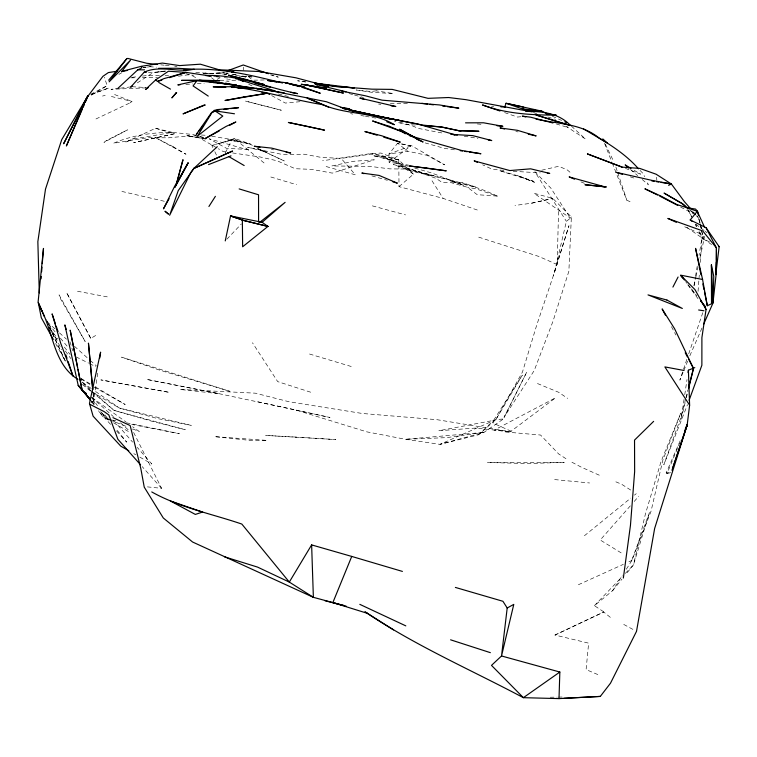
<?xml version="1.0" encoding="UTF-8"?>
<svg xmlns="http://www.w3.org/2000/svg" width="757" height="757" viewBox="0 0 757 757"><rect width="100%" height="100%" fill="white"/><g stroke="black" fill="none" stroke-linecap="round" stroke-linejoin="round"><path stroke-width="0.57" stroke-dasharray="3.79 2.84" d="M477.326 210.02L443.129 198.4L399.005 186.648L398.788 159.888L380.941 153.037L370.41 153.643L322.586 160.758M558.524 211.421L557.19 264.562L538.653 256.386L477.601 236.799M571.365 216.947L570.428 218.139L533.865 193.224L552.799 198.419L571.365 216.947L568.867 271.252L553.017 321.195L534.243 370.504L504.02 417.306L526.844 371.895L503.405 418.971L483.969 432.379L439.987 444.35L405.478 439.287L366.804 431.85L296.157 410.086L219.218 393.716L146.546 379.371L219.218 393.716L179.683 389.42L255.26 393.167L288.814 401.702L362.196 413.464L437.092 419.7L510.398 431.736L555.572 397.803L494.056 430.175L510.398 431.736L475.51 428.074L438.899 430.714L493.602 420.4L522.311 375.141L495.854 419.615L478.49 434.783L439.987 444.35L495.854 419.615L503.405 418.971M698.049 291.379L699.269 275.113M700.225 262.442L702.146 236.78L704.578 236.6L699.44 260.578M709.508 241.975L702.042 238.133L702.146 236.78L699.033 255.393M97.691 373.135L93.811 401.125L95.742 404.995M684.054 399.355L681.101 419.17L685.227 402.27M684.754 394.69L687.015 379.541M693.97 285.644L695.333 277.497M695.522 276.343L697.471 264.704M95.94 118.972L130.072 102.838L130.459 100.918L112.244 93.584M694.065 285.692L695.778 277.696M696.024 276.56L697.973 267.42M495.854 419.615L522.462 372.028L536.77 324.961L554.521 272.189L566.387 221.366L570.428 218.139L550.803 188.067L534.896 171.811L566.387 221.366M686.325 397.756L687.981 391M685.672 398.816L680.751 417.93L663.832 464.713L687.507 404.645M685.956 397.69L687.981 389.817M554.521 272.189L568.961 225.737L553.367 275.52M686.845 359.367L679.862 380.137L683.334 371.687M688.7 353.888L703.083 311.865M683.77 370.627L687.668 361.117M689.835 355.828L702.316 327.242M680.212 440.706L666.179 472.879L666.993 473.617L679.559 443.337M225.387 152.772L232.096 139.496L234.197 138.257L250.529 144.142L253.245 146.11M603.689 611.807L594.406 605.657L612.621 590.697L622.576 575.093M626.304 569.236L631.896 560.464L651.048 511.23L662.791 460.37L680.77 413.123L661.06 461.486L645.39 514.098L633.448 564.911L625.547 574.686M612.621 590.697L621.961 579.133M630.326 505.856L600.235 540.015L622.519 553.717M634.186 501.475L638.813 496.214M226.873 239.212L241.426 223.921M594.406 605.657L622.055 576.796M625.31 573.399L633.448 564.911L649.43 512.64L631.272 561.543L631.896 560.464L627.619 562.404M478.49 434.783L493.602 420.4L493.072 423.116L511.552 431.405M399.005 186.648L413.464 174.157L398.788 159.888L374.072 153.69L341.18 158.393L321.1 157.38L304.021 154.21L283.525 154.712L247.615 147.255L266.322 152.025L258.128 148.675M584.404 535.757L630.751 498.115M634.423 495.144L636.249 493.668M389.126 162.282L410.767 145.978L397.643 143.177L388.984 153.993L389.126 162.282L408.685 165.149M130.072 102.838L132.049 101.447L109.349 96.016M244.918 77.498L246.678 76.325M137.31 82.873L152.687 72.899L165.461 71.149M90.774 338.455L66.502 292.391L90.774 338.455L96.565 334.916M91.313 95.212L107.182 85.645L104.324 77.252M610.35 617.381L603.736 612.016L554.966 635.047L588.634 643.157L586.098 669.595L600.235 675.594M118.877 74.385L121.953 72.634M217.108 79.343L220.126 77.687M225.16 74.924L229.182 72.71M91.2 402.525L93.811 401.125L93.168 394.17M90.878 94.199L107.182 85.645M224.318 74.924L228.311 72.833M554.966 635.047L603.736 612.016M113.843 143.12C132.201 135.248 152.327 132.418 172.331 132.38L155.507 128.283L125.397 142.297L132.144 139.279L172.331 132.38L194.398 134.661M578.357 584.764L623.333 564.353M91.001 94.625L108.97 87.926L91.351 94.474M223.883 72.095L220.647 73.287L230.043 72.861M410.767 145.978L388.984 153.993L407.692 151.22L426.929 155.289L444.671 164.846L411.6 145.722L397.643 143.177L407.692 151.22M531.556 203.207L552.799 198.419L531.556 203.207L514.978 205.45M212.849 147.549L211.865 145.486L232.096 139.496L237.092 140.793L265.433 164.089M666.993 473.617L671.204 472.5L666.179 472.879M102.517 96.063L105.214 95.363M211.865 145.486L233.203 139.941L250.529 144.142L226.173 139.856L233.203 139.941L232.096 139.496M225.435 82.22L231.661 80.649L239.827 80.469M541.728 170.221L558.798 166.256L567.447 170.051L570.91 173.022M242.95 76.798L246.403 76.003M174.356 133.771L133.62 142.685L174.356 133.771L155.507 128.283M142.486 67.865L145.931 67.278M115.707 142.893L148.117 137.66L168.433 137.831L189.326 135.825L186.525 135.796L206.387 139.08L186.96 135.683L199.242 137.783L217.297 148.145M178.51 76.23L187.821 74.829L193.688 75.236M147.36 67.061L151.542 66.484L149.384 66.692L156.434 67.184M119.19 88.304L111.005 89.307L146.224 87.85M120.363 88.162L129.721 87.017M131.926 77.328L137.774 76.637M142.448 76.079L148.296 75.388L159.557 75.53M232.834 74.725L236.345 74.318M165.48 70.988L155.053 72.218L165.414 71.413M220.06 80.696L230.289 79.684M300.037 101.693L285.351 103.066L271.583 95.543M520.863 116.739L517.476 117.051L504.351 112.509M231.86 74.508L236.458 74.101M185.862 84.387L192.742 83.942M197.322 83.649L204.201 83.213M203.236 73.836L223.835 72.71M203.444 73.836L224.649 72.672M253.841 80.176L264.344 79.949M550.188 697.235L557.18 697.121M558.344 697.102L563.009 697.027M130.753 77.839L136.572 77.753M142.401 77.668L157.551 77.451M390.357 103.737L407.862 103.501M77.507 291.265L108.175 297.037M165.196 75.605L168.574 75.643M491.53 106.756L493.876 106.784M415.319 125L404.03 124.479L394.208 120.988M201.305 135.03L205.913 135.276M132.068 86.733L146.205 87.509M513.218 171.309L540.309 172.87M251.986 76.977L239.061 76.088L244.937 76.504M213.663 76.608L219.539 77.015M497.188 196.091L477.213 194.691L467.552 187.32L450.983 182.626L442.249 182.522L435.966 178.321L407.843 168.281C437.404 178.33 469.009 182.125 497.188 196.091L475.926 188.824L467.552 187.32M195.798 72.303L213.342 73.855M235.559 75.558L251.939 76.892M505.506 432.001L540.564 435.029L558.685 453.963L568.204 460.161M148.476 72.521L152.687 72.899M477.213 123.93L483.051 124.47M217.25 76.627L219.577 76.854M554.626 479.578L589.589 482.975M503.878 170.429L492.22 169.265L482.663 164.818M165.367 65.329L170.022 65.793M174.687 66.266L177.015 66.502M147.397 486.883L161.582 488.322L132.267 429.739M160.721 64.818L164.203 65.206M216.029 76.684L219.511 77.082M224.148 77.611L227.63 78.009M215.868 73.136L227.45 74.555M305.677 81.898L297.605 80.781L305.658 81.974M378.557 104.04L380.856 104.371M225.614 151.93L223.315 151.599L218.3 148.722M232.522 152.942L260.143 156.973L277.053 160.768L295.23 168.716L311.695 169.369L332.323 173.116L374.27 159.812L353.5 161.307L331.878 165.944L370.059 166.379L389.732 168.868L404.626 169.038L433.979 175.832L393.347 164.468L411.846 171.243L447.879 179.541L464.173 185.569L431.727 172.984L412.868 167.543M454.474 149.82L444.122 148.287L425.235 142.931M464.23 136.213L477.998 138.389M211.714 136.232L231.453 139.487L250.529 144.142M360.862 115.499L364.306 116.105M365.461 116.304L378.084 118.489M205.194 72.975L209.765 73.77M271.347 149.422L273.627 149.848M198.675 136.383L192.969 135.21L198.637 136.449M199.82 136.62L204.39 137.556M109.15 419.246L106.851 418.772L100.766 411.846M126.419 422.794L179.371 433.666L131.652 424.422M441.785 132.929L418.489 128.444L412.272 125.823L399.989 122.208M398.788 159.888L370.41 153.643M257.721 401.787L330.024 417.486L296.157 410.086M515.839 131.434L518.1 131.936M350.595 113.616L352.828 114.108M199.772 136.705L204.314 137.698M111.355 419.804L106.851 418.772L100.672 411.666M112.49 420.059L115.868 420.826M121.886 191.436L164.468 201.315M278.311 93.991L288.398 96.489M372.359 205.857L405.553 214.903M349.024 93.556L353.453 94.786M354.56 95.089L363.426 97.53M326.116 166.521L355.393 174.82L341.18 158.393M371.829 175.87L387.376 180.298M408.43 166.266L396.233 162.746L380.771 155.999L396.422 161.421L411.846 171.243L396.233 162.746L413.464 174.157M556.291 123.959L568.422 127.621L566.605 126.618L585.625 139.137L571.28 125.984M186.09 73.656L191.512 75.265L197.662 78.737M270.495 74.839L278.245 77.157L271.687 74.877M270.817 176.987L296.602 184.699M309.509 354.021L351.91 366.7M533.316 112.594L536.666 113.616M547.803 117.004L555.61 119.388M630.24 176.845L634.65 178.264M310.692 392.221L277.696 381.623L252.45 342.732M625.405 168.376L640.592 174.148L632.88 169.53M109.008 419.624L106.851 418.772L100.823 411.742M110.087 420.05L128.453 427.27M132.778 428.964L139.26 431.509L132.636 426.759M537.461 383.534L558.685 392.306L567.655 398.39M615.848 481.821L621.554 484.206L631.376 490.479M580.95 181.869L585.246 183.667M684.697 226.788L702.837 234.878M599.289 475.207L581.253 467.135L569.898 461.155M552.383 116.237L561.618 120.448M257.143 148.381L284.235 160.938L257.673 148.438M612.243 162.973L626.815 200.151L632.615 203.018M76.097 356.897L88.597 363.105M89.638 363.625L95.884 366.729M248.665 84.216L253.926 86.875M680.59 207.049L695.257 214.695M623.721 624.421L634.546 630.278M94.095 387.073L125.208 404.522L95.127 386.789M133.8 453.642L135.796 454.796M139.799 457.096L151.797 464.003L137.225 447.368M90.499 391.066L82.362 384.49M91.493 391.653L119.417 408.061L157.276 418.498L191.275 425.425L119.417 408.061L93.366 389.959M108.667 419.917L102.678 416.397L98.467 410.796M113.654 422.851L130.611 432.805M81.084 378.509L91.114 384.424M81.065 378.945L91.086 385.199M686.892 227.393L711.646 244.596M82.75 382.588L92.401 389.287M91.985 397.539L126.022 421.999M211.496 77.734L214.193 79.769M695.825 224.223L704.237 230.639M705.174 231.349L707.047 232.778M691.236 211.165L693.772 213.209M690.867 210.701L693.592 212.972M91.001 390.953L82.153 382.739M91.89 391.7L113.966 410.379L151.722 421.195L185.276 429.721L113.966 410.379L93.698 392.344M689.305 209.698L695.503 214.997M696.393 215.764L698.162 217.278L696.601 215.508M630.543 169.511L637.706 175.643M642.191 179.485L648.456 184.85L646.525 180.762M234.197 138.257L237.092 140.793M248.381 76.476L251.684 79.409M82.248 382.153L92.818 391.568M91.398 397.075L113.38 416.605M120.41 422.851L129.201 430.657M47.161 321.867L55.072 328.954M59.462 332.881L66.493 339.174M74.404 346.252L89.335 359.622M90.215 360.408L96.366 365.915M640.043 170.401L643.147 173.618L644.595 176.684M696.923 215.925L698.162 217.278M99.129 411.77L110.957 424.791M116.474 430.865L126.712 442.145L115.745 428.471M161.582 488.322L142.165 466.605M693.469 211.96L695.815 214.619M91.654 401.456L94.691 404.919M113.436 420.211L132.617 442.107M91.408 401.011L94.502 404.56M91.777 401.191L94.786 404.711M48.401 323.873L55.886 332.796M60.38 338.152L67.865 347.075M91.786 397.822L97.464 405.686M104.778 414.798L109.169 420.267M49.205 327.819L57.854 338.824M64.336 347.085L70.098 354.418M685.568 281.557L687.006 283.392M691.321 288.9L696.355 295.325M687.99 284.566L696.478 295.448M91.446 401.447L94.256 405.184M687.886 284.963L698.361 299.157M50.899 331.027L58.459 341.483M65.32 350.983L70.817 358.581M432.01 180.762L443.129 198.4M55.583 343.536L65.31 361.098L46.139 319.634M671.478 326.664L675.878 335.029M691.945 217.174L687.006 207.768L691.671 217.193M695.787 224.488L696.885 226.58M699.629 231.812L703.461 239.127L700.367 224.555M46.328 319.615L61.658 349.649M695.304 224.517L696.345 226.617M698.929 231.85L702.042 238.133M605.297 144.095L613.785 161.676M214.818 151.665L216.786 155.781M49.356 327.204L65.31 361.098M604.521 143.291L611.807 161.884M698.522 218.347L700.301 223.722M700.66 224.791L702.08 229.087M615.876 167.051L617.333 171.47M617.703 172.568L626.815 200.151M69.966 341.738L72.7 350.718M81.226 378.784L81.907 381.036M699.033 219.104L700.017 223.561M700.263 224.668L703.461 239.127M699.421 220.069L700.13 223.429M656.489 177.223L656.877 180.232M93.045 393.138L93.688 400.112M243.29 67.108L243.328 70.297M106.661 140.414L103.974 142.373L127.488 129.854L106.661 140.414M146.281 67.165L143.177 67.638L146.319 67.203M483.969 432.379L446.639 437.631L405.478 439.287L483.969 432.379M376.267 90.821L370.977 91.512L356.15 89.979L372.028 92.326L393.46 93.584L376.267 90.821M265.972 440.319L254.021 440.82L214.458 436.619L265.972 440.319M564.164 462.357L527.941 463.568L487.517 462.499L564.164 462.357M248.305 149.422L226.598 148.391L209.235 138.824L244.407 148.892L248.305 149.422M295.75 437.073L265.735 435.426L335.777 439.571L295.75 437.073M462.536 182.74L450.065 181.425L476.229 187.168L462.536 182.74M377.629 156.339L372.605 155.582L396.422 161.421L377.629 156.339M168.328 392.192L100.88 379.9L168.328 392.192M281.244 110.219L245.448 101.069L281.244 110.219M517.911 175.775L499.336 170.628L533.079 181.16L517.911 175.775L534.451 182.248L517.911 175.775M229.541 391.218L158.79 369.851L121.555 357.143L229.541 391.218M173.221 146.744L155.365 137.594L185.995 154.229L173.221 146.744M85.144 341.445L60.787 299.261L59.055 294.87L85.144 341.445"/><path stroke-width="1.14" d="M703.717 324.072L713.056 302.885L713.766 276.324L711.4 264.865L711.514 303.784L707.312 305.733L704.493 291.965M559.007 698.607L559.839 672.036L501.522 655.969L491.501 665.384L523.371 697.68L559.007 698.607L600.31 696.412L610.511 683.174L636.514 631.347L654.644 528.452L687.186 424.961L689.618 405.213L688.406 370.211L694.794 367.609M716.368 262.083L715.744 274.706L719.15 246.678L706.035 227.696L690.214 219.946L697.311 211.326L695.588 209.083L687.006 207.768L676.663 204.466L660.852 196.054L644.898 188.805L657.559 195.013M716.482 259.783L716.415 247.899L706.035 227.696M41.048 278.86L41.238 276.523M41.616 271.839L41.985 267.155M42.269 263.635L43.49 248.41L38.134 301.731L41.285 317.722L53.302 339.41M713.085 301.92L716.027 275.349L716.415 247.899L702.742 230.932L667.854 218.442L676.37 222.34M507.199 607.994L501.522 655.969L513.795 604.37L507.199 607.994L502.932 601.285L455.373 587.423M623.352 578.055L630.458 525.339L634.64 471.611L634.536 440.101L653.641 421.356M99.801 357.976L100.605 352.147L89.458 403.462L93.111 416.18L120.798 446.166L128.794 450.765M700.727 300.898L704.975 306.339L706.044 309.566L701.9 337.669L701.871 365.243L689.107 400.273M688.056 372.548L688.406 370.211M225.255 240.906L230.554 215.925L262.121 222.293L267.94 226.419L242.637 246.782L242.354 220.145L267.94 226.419L242.354 220.145M688.529 388.738L693.478 368.451L674.629 328.812L662.129 308.913L665.422 315.177M688.558 387.565L693.478 368.451L688.529 359.055M87.348 97.596L88.049 95.704L63.616 143.773L87.821 95.808M176.476 183.819L182.995 159.699L176.39 183.998M141.758 66.465L141.199 68.319L137.755 69.833L117.997 88.257M672.699 468.044L687.224 424.63L685.359 428.916M671.951 470.286L687.186 424.961L684.498 431.443M504.739 107.04L506.036 103.274L541.851 111.156L547.443 113.919M402.402 571.412L351.74 556.433L332.862 602.581L313.37 597.33L192.6 542.021L163.285 517.977L144.246 487.158L140.859 468.753L130.176 425.548L112.954 417.656M82.22 109.424L66.379 145.978L86.686 97.823L102.895 76.353L108.355 72.577L117.165 71.234M83.156 107.276L84.547 104.05M85.484 101.902L86.885 98.675M672.916 287.083L678.083 277.015M188.105 162.878L174.981 187.13L188.105 162.878L174.479 186.6L163.484 208.847L169.114 198.703M351.74 556.433L311.629 544.898L289.306 582.076L257.522 567.088L224.441 556.802M88.049 95.704L61.762 139.572L45.496 189.127L37.85 241.653L39.288 292.95M208.913 206.491L215.385 196.337M206.945 80.621L181.481 80.393L199.488 80.157L236.449 85.03L196.934 80.658L193.082 85.938L208.251 96.092M157.238 64.44L146.782 63.285L127.763 58.393L126.57 58.942L109.15 81.832L130.497 60.172L121.801 71.404L127.545 70.42M194.029 168.281L178.226 190.65L169.644 215.281L190.849 172.454L193.82 168.451L217.287 146.678M197.672 132.693L196.224 134.481L211.761 112.263L215.035 111.251M199.119 130.914L203.463 125.548M108.63 80.214L126.57 58.942M282.569 83.005C253.633 75.7 224.252 68.556 194.18 69.19C177.621 72.767 159.897 64.894 144.275 72.142L130.592 87.235L132.513 85.986M210.228 76.022L186.071 72.388L168.451 71.224L155.847 79.75L145.505 89.496L148.419 87.5M262.121 222.293L285.124 202.356L259.509 222.473M559.839 672.036L523.371 697.68C471.128 669.917 416.558 646.241 367.24 613.284L365.527 612.167M214.931 110.853L211.96 112.623L197.416 136.146L222.795 116.067L214.931 110.853L234.481 113.787M219.35 130.895L204.91 138.692L226.229 126.353L235.862 121.981L229.674 125.331M668.601 185.342L671.374 183.998L684.47 201.731L690.346 208.421M155.847 79.75L157.447 81.501L164.023 78.596L186.071 72.388L169.559 77.649M208.535 164.61L230.999 155.847M227.109 70.912L243.271 64.979L268.404 73.732M157.447 81.501L161.856 80.1M121.801 71.404L141.351 66.294L162.376 63.077L179.627 65.594L200.368 64.194L219.189 69.786L259.424 71.527L296.006 77.82L328.831 86.591M213.711 110.531L217.704 109.557L238.569 107.683L230.658 108.592M196.934 80.658L177.838 84.898L180.128 84.746M217.098 110.144L219.36 109.879M223.883 109.368L228.396 108.847M183.828 69.985L194.18 69.19L176.495 68.253L158.525 68.338M213.379 82.627L216.814 82.409L284.32 92.874M231.718 72.284L234.083 72.161L231.803 72.284M563.908 698.295L600.31 696.412M465.546 122.852L483.505 122.785L502.894 126.296L497.056 125.766M137.755 69.833L144.549 69.833M215.054 80.696L219.681 80.734L199.488 80.157L232.844 85.068M458.581 130.668L478.784 131.245L458.581 130.668L441.634 127.044L421.838 124.981L382.427 117.108L384.461 117.628L342.628 108.232M525.737 111.355C541.662 111.156 558.477 113.02 570.163 125.094M500.916 106.888L505.619 106.964M225.794 87.424L213.19 86.837L231.169 86.724L251.012 88.607L246.422 88.389M238.408 88.02L241.843 88.181M547.387 173.287L549.743 173.419L530.638 168.83L509.811 170.562L474.166 160.872L477.345 162.348M622.159 167.136L587.47 153.936L622.159 167.136L639.75 168.414L656.111 174.214L671.374 183.998L661.05 182.39M447.283 106.652L458.837 108.175L439.372 104.93L382.03 100.161L365.281 95.77L341.483 91.067M424.422 125.586L441.634 127.044L460.881 131.093M144.275 72.142L146.375 72.331M211.411 76.06L205.582 75.492C237.206 74.3 266.984 87.651 297.577 93.631L290.754 92.316M541.851 111.156L522.567 108.961L506.036 103.274L523.257 107.002M239.24 79.334L242.723 79.74L235.796 78.813M350.254 110.494L380.762 116.852M343.877 108.109L349.668 108.819L340.47 107.399M600.112 186.213L606.319 186.951L584.943 184.727L604.729 186.809L569.141 176.911L574.506 179.163M450.652 134.188L457.351 135.125M421.867 103.312L427.648 104.069M429.957 104.371L433.42 104.835M442.665 106.046L444.974 106.349M292.457 84.793L304.248 86.866L285.058 82.617L267.685 80.497L272.246 81.34M314.855 83.336L334.414 86.222L314.903 83.156L354.285 87.963L335.351 86.44L371.905 89.165L392.202 89.392L428.046 98.344L448.627 97.521L465.981 99.678L532.266 111.885M545.996 113.758L556.291 115.168C531.471 115.045 505.894 113.824 482.483 104.958L499.98 111.005M273.192 90.726L255.913 88.295L262.707 89.723M391.218 105.857L395.826 106.51L359.84 98.05L364.24 99.46M460.228 150.671L462.527 151.012M464.826 151.353L467.126 151.693M469.435 152.034L480.932 153.747L461.477 150.444L409.282 135.598M698.626 309.982L703.944 310.786M651.862 180.951L654.162 181.311M656.451 181.671L658.751 182.03M488.322 140.017L491.766 140.565L472.765 135.626L452.733 134.434L455.052 134.765L417.325 123.874L381.878 117.089M235.134 85.446L272.142 90.916L326.428 101.75L344.899 108.63L353.708 110.891L400.264 120.656L383.231 117.297L389.94 119.265M234.585 87.348L231.169 86.724C262.244 90.291 292.297 99.801 323.192 104.75C346.081 114.95 372.737 111.27 394.331 124.706L386.751 121.801M236.865 87.765L239.146 88.181M261.941 92.354L267.647 93.395L269.615 94.474M274.526 81.756L276.807 82.182M259.963 147.303L254.267 146.252L271.697 148.126L290.716 153.018L286.155 152.176M671.374 183.998L652.014 180.393L615.933 172.265L622.538 174.384M684.025 370.485L664.864 366.899L689.618 405.213M254.939 83.242L270.59 87.292M707.312 305.733L702.581 279.484L680.543 275.132L682.691 277.885M342.599 108.355L381.282 116.824M525.737 116.881L522.33 116.152L530.562 117.184L552.941 122.984M535.965 119.086C557.445 123.987 581.007 123.306 599.061 137.992C613.359 146.612 627.43 156.141 638.492 168.783M534.821 111.657L522.567 108.961L529.976 111.572M504.55 128.955L500.036 127.961L517.343 130.299L536.155 135.91L528.254 134.169M324.923 600.708L346.176 606.177M344.009 605.515L332.862 602.581L367.24 613.284M346.025 91.777L315.149 84.273L317.297 84.992M299.535 86.629L285.058 82.617L301.92 86.572L320.268 93.272L301.759 87.244M364.06 173.665L361.837 173.031L379.125 175.425L397.368 183.147L392.93 181.879M259.424 71.527L261.638 72.189M377.052 135.181L364.883 131.538L381.67 135.758L400.283 142.136L383.685 137.168M239.155 188.909L258.544 194.786L258.591 222.056M569.624 125.369L535.984 114.979L566.473 124.356M275.51 91.067L240.253 79.958L243.404 81.548M450.585 639.816L490.366 652.666M230.554 215.925L242.552 220.069L230.554 215.925L235.985 217.694M687.006 207.768L697.311 211.326L704.616 227.412M323.192 104.75L307.096 98.003L328.689 107.229M416.681 139.165L423.087 141.975L400.112 130.422L405.326 133.809M564.694 121.849L566.747 122.776M359.812 604.351L405.809 625.869M659.669 196.044L677.742 205.412M90.13 404.427L104.154 411.619L108.828 414.959L117.865 439.259L140.603 464.845M409.528 134.746L415.811 138.02M151.76 491.946C179.712 507.606 211.761 513.795 241.824 524.062L289.306 582.076L313.37 597.33L311.629 544.898M418.063 139.08L399.611 129.201L408.534 134.188M158.667 82.428L170.476 89.127M228.69 156.51L244.17 165.537M583.6 128.927L607.426 143.111L602.809 138.919M630.959 168.376L625.178 164.912L628.755 167.978M364.931 611.751L393.536 629.89M77.886 379.285C53.141 364.477 53.141 330.099 39.989 307.181L42.099 311.326M86.317 393.47L84.424 392.107L90.745 400.519M718.563 246.233L719.15 246.678M690.214 219.946L692.078 221.366M688.141 208.421L682.7 203.879L664.069 193.092L682.227 203.633L684.886 205.904M90.13 399.724L78.208 385.379L64.847 324.895L66.219 329.39M90.641 400.122L78.208 385.379L90.263 399.441M700.66 300.832L704.975 306.339M684.451 280.033L680.903 275.501L694.992 289.619L706.044 309.566M685.227 352.781L687.432 356.963M44.37 316.615L38.276 302.62L40.736 307.938M55.45 323.864L52.101 313.881L60.617 342.997L72.984 376.011L68.139 361.591M56.198 326.078L58.062 331.632M65.897 354.929L67.013 358.26M702.581 279.484L695.56 248.372L700.963 274.753M697.509 211.099L698.465 215.584M702.846 283.932L704.019 289.676M77.545 367.202L70.183 330.175L82.144 390.347L77.999 369.52M92.742 389.533L88.446 343.139L92.733 389.647M711.4 264.865L713.056 302.885M176.182 92.77L171.867 97.899L176.646 92.543L176.182 92.77M227.762 153.084L193.82 168.451L232.598 151.05L227.762 153.084M203.302 105.403L183.033 113.872L205.194 104.977L203.302 105.403M202.554 512.082L195.325 514.419L170.401 500.983L202.554 512.082M243.905 96.943L224.99 100.501L265.177 93.613L243.905 96.943M426.655 168.101L409.291 165.963L446.261 170.836L426.655 168.101M307.124 85.153L301.201 84.273L326.608 88.351L307.124 85.153L343.271 93.016L307.124 85.153M305.345 125.965L288.36 122.454L324.545 130.147L305.345 125.965M245.24 79.343L228.434 75.189L264.174 84.538L245.24 79.343M666.955 300.056L648.011 294.899L682.341 308.459L666.955 300.056M389.089 126.239L372.586 120.978L402.781 131.945L389.089 126.239M165.13 211.317L168.347 214.023L165.13 211.317"/></g></svg>
